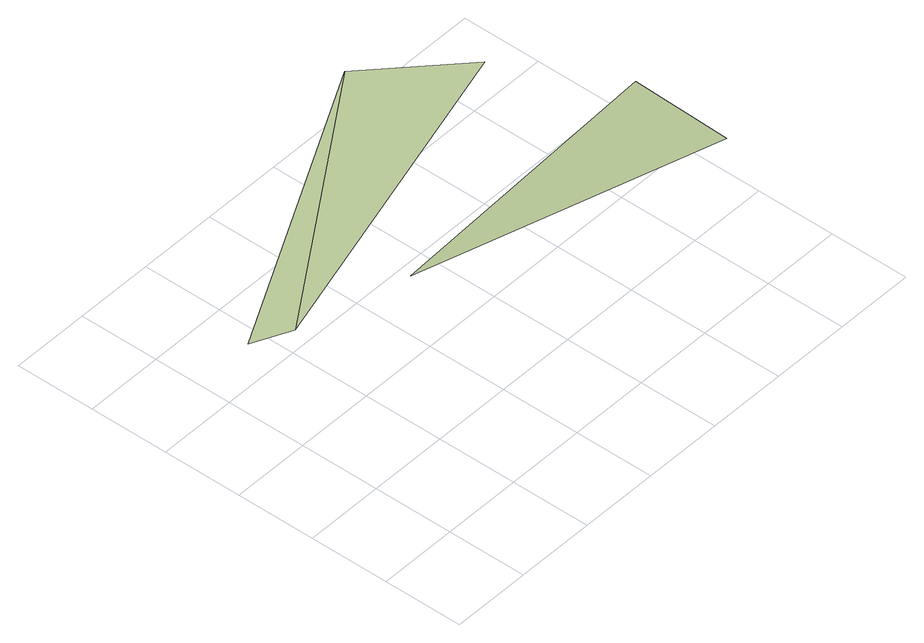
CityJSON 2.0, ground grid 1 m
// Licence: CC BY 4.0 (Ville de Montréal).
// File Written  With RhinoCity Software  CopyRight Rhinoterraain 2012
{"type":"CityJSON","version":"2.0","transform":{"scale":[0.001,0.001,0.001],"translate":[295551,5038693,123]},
"CityObjects":{
"terrain1":{"type":"TINRelief","attributes":{"lod":2},"geometry":[{"type":"CompositeSurface","lod":"2","boundaries":[[[0,1,2]],[[2,1,3]],[[4,5,6]]]}]}
},
"vertices":[
[807,3438,753],[1228,3169,816],[3370,4350,2230],[4410,3350,2240],[2276,2503,1246],[5135,684,2276],[5040,1840,2440]
]}
